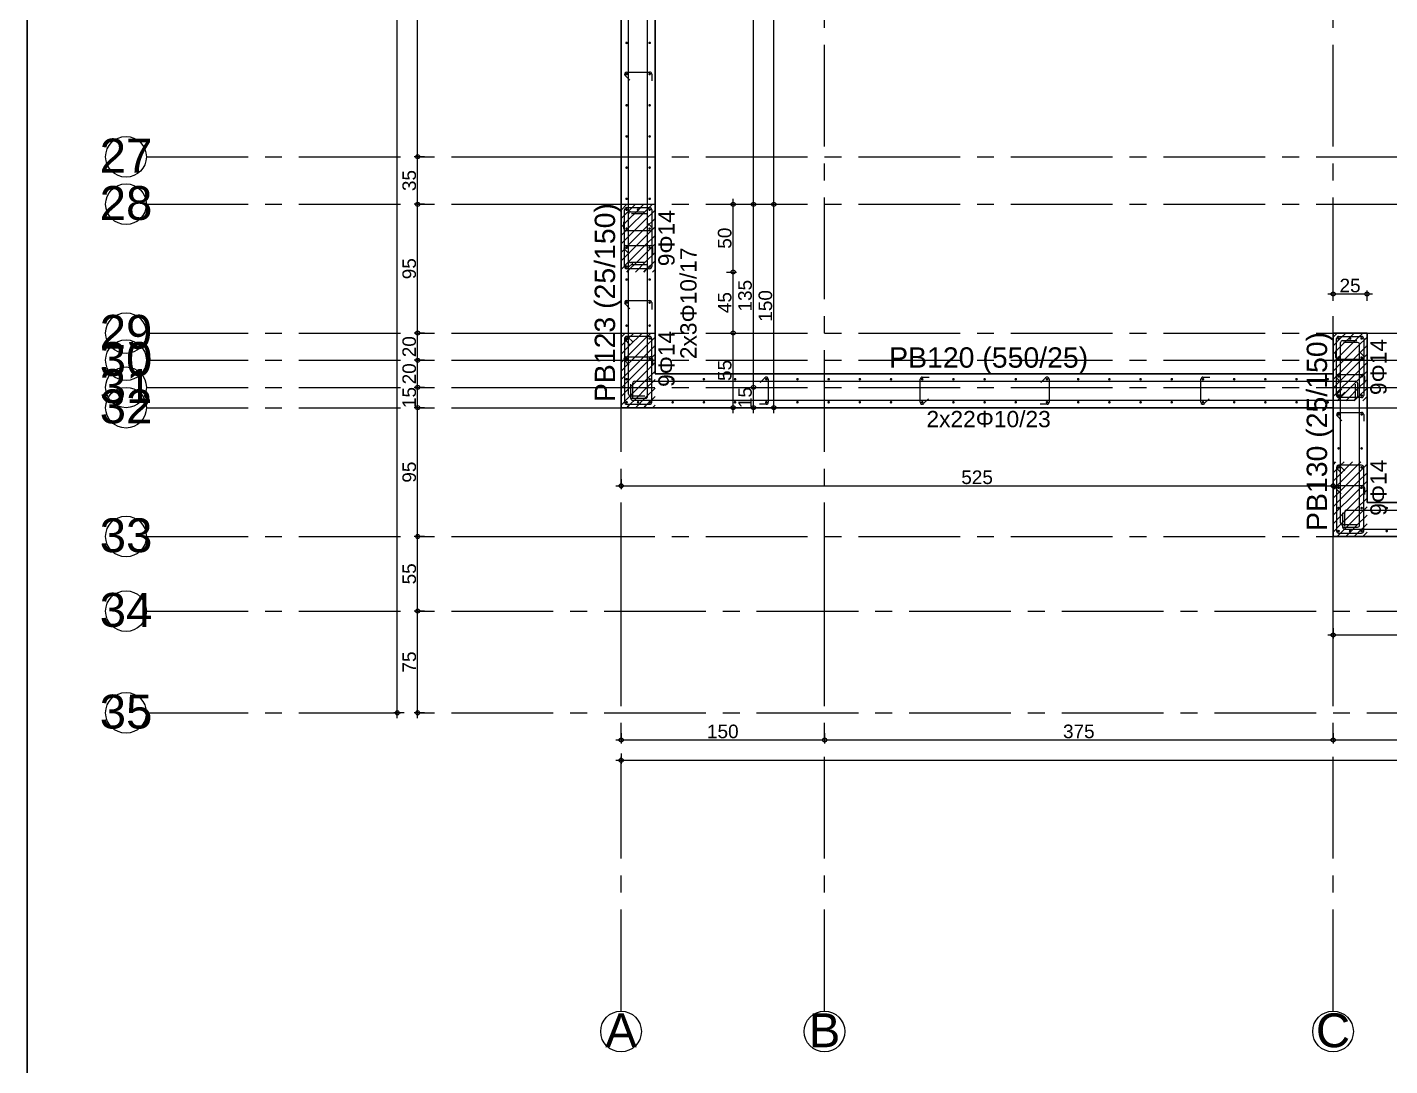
# Model space of a CAD drawing. Header units: millimetres. Extents: x 2232 to 85269, y -3593 to 5869.
# Drawn here: x 16178 to 17182, y 2965 to 3731 of the extents above; entities that cross this region are included whole.
import ezdxf

# ---------------------------------------------------------------- set-up
doc = ezdxf.new("R2010")
doc.units = ezdxf.units.MM
doc.linetypes.add('CENTER2', pattern=[112.5, 75, -12.5, 12.5, -12.5])
doc.linetypes.add('DASHDOT2', pattern=[12.7, 6.35, -3.175, 0, -3.175])
doc.layers.add('aks', color=251, linetype='DASHDOT2', lineweight=35)
for name, color, linetype in [('Donatı Yazısı', 7, 'Continuous'), ('Donatı Çizgisi', 7, 'Continuous'), ('Kolon', 7, 'Continuous'), ('Ölçülendirme', 7, 'Continuous')]:
    doc.layers.add(name, color=color, linetype=linetype)
doc.styles.add('arial_1_18', font='arial.ttf', dxfattribs={"height": 0.2})

# ---------------------------------------------------------------- blocks, each defined once
blk = doc.blocks.new('IDE912Entity7136')
at = {"layer": 'aks', "color": 250, "linetype": 'CENTER2', "lineweight": 5}
blk.add_lwpolyline([(144.4, 280), (4054.4, 280)], dxfattribs=at)
at = {"layer": 'aks', "color": 30, "linetype": 'Continuous', "lineweight": 5}
blk.add_circle((129.4, 280), 15, dxfattribs=at)
at = {"layer": 'aks', "color": 1, "linetype": 'Continuous', "lineweight": 5, "style": 'arial_1_18'}
blk.add_text('35', height=25, dxfattribs=at).set_placement((110, 268.4))
blk = doc.blocks.new('IDE912Entity7137')
at = {"layer": 'aks', "color": 250, "linetype": 'CENTER2', "lineweight": 5}
blk.add_lwpolyline([(144.4, 355), (4054.4, 355)], dxfattribs=at)
at = {"layer": 'aks', "color": 30, "linetype": 'Continuous', "lineweight": 5}
blk.add_circle((129.4, 355), 15, dxfattribs=at)
at = {"layer": 'aks', "color": 1, "linetype": 'Continuous', "lineweight": 5, "style": 'arial_1_18'}
blk.add_text('34', height=25, dxfattribs=at).set_placement((110, 343.4))
blk = doc.blocks.new('IDE912Entity7138')
at = {"layer": 'aks', "color": 250, "linetype": 'CENTER2', "lineweight": 5}
for points in [[(144.4, 410), (444.4, 410)], [(444.4, 410), (3754.4, 410)]]:
    blk.add_lwpolyline(points, dxfattribs=at)
at = {"layer": 'aks', "color": 30, "linetype": 'Continuous', "lineweight": 5}
blk.add_circle((129.4, 410), 15, dxfattribs=at)
at = {"layer": 'aks', "color": 1, "linetype": 'Continuous', "lineweight": 5, "style": 'arial_1_18'}
blk.add_text('33', height=25, dxfattribs=at).set_placement((110, 398.4))
blk = doc.blocks.new('IDE912Entity7139')
at = {"layer": 'aks', "color": 250, "linetype": 'CENTER2', "lineweight": 5}
for points in [[(144.4, 505), (444.4, 505)], [(444.4, 505), (3754.4, 505)]]:
    blk.add_lwpolyline(points, dxfattribs=at)
at = {"layer": 'aks', "color": 30, "linetype": 'Continuous', "lineweight": 5}
blk.add_circle((129.4, 505), 15, dxfattribs=at)
at = {"layer": 'aks', "color": 1, "linetype": 'Continuous', "lineweight": 5, "style": 'arial_1_18'}
blk.add_text('32', height=25, dxfattribs=at).set_placement((110, 493.4))
blk = doc.blocks.new('IDE912Entity7140')
at = {"layer": 'aks', "color": 250, "linetype": 'CENTER2', "lineweight": 5}
for points in [[(144.4, 655), (444.4, 655)], [(444.4, 655), (3754.4, 655)]]:
    blk.add_lwpolyline(points, dxfattribs=at)
at = {"layer": 'aks', "color": 30, "linetype": 'Continuous', "lineweight": 5}
blk.add_circle((129.4, 655), 15, dxfattribs=at)
at = {"layer": 'aks', "color": 1, "linetype": 'Continuous', "lineweight": 5, "style": 'arial_1_18'}
blk.add_text('28', height=25, dxfattribs=at).set_placement((110, 643.4))
blk = doc.blocks.new('IDE912Entity7141')
at = {"layer": 'aks', "color": 250, "linetype": 'CENTER2', "lineweight": 5}
for points in [[(144.4, 520), (444.4, 520)], [(444.4, 520), (3754.4, 520)]]:
    blk.add_lwpolyline(points, dxfattribs=at)
at = {"layer": 'aks', "color": 30, "linetype": 'Continuous', "lineweight": 5}
blk.add_circle((129.4, 520), 15, dxfattribs=at)
at = {"layer": 'aks', "color": 1, "linetype": 'Continuous', "lineweight": 5, "style": 'arial_1_18'}
blk.add_text('31', height=25, dxfattribs=at).set_placement((110, 508.4))
blk = doc.blocks.new('IDE912Entity7142')
at = {"layer": 'aks', "color": 250, "linetype": 'CENTER2', "lineweight": 5}
for points in [[(144.4, 560), (444.4, 560)], [(444.4, 560), (3754.4, 560)]]:
    blk.add_lwpolyline(points, dxfattribs=at)
at = {"layer": 'aks', "color": 30, "linetype": 'Continuous', "lineweight": 5}
blk.add_circle((129.4, 560), 15, dxfattribs=at)
at = {"layer": 'aks', "color": 1, "linetype": 'Continuous', "lineweight": 5, "style": 'arial_1_18'}
blk.add_text('29', height=25, dxfattribs=at).set_placement((110, 548.4))
blk = doc.blocks.new('IDE912Entity7143')
at = {"layer": 'aks', "color": 250, "linetype": 'CENTER2', "lineweight": 5}
for points in [[(144.4, 540), (444.4, 540)], [(444.4, 540), (3754.4, 540)]]:
    blk.add_lwpolyline(points, dxfattribs=at)
at = {"layer": 'aks', "color": 30, "linetype": 'Continuous', "lineweight": 5}
blk.add_circle((129.4, 540), 15, dxfattribs=at)
at = {"layer": 'aks', "color": 1, "linetype": 'Continuous', "lineweight": 5, "style": 'arial_1_18'}
blk.add_text('30', height=25, dxfattribs=at).set_placement((110, 528.4))
blk = doc.blocks.new('IDE912Entity7144')
at = {"layer": 'aks', "color": 250, "linetype": 'CENTER2', "lineweight": 5}
for points in [[(144.4, 690), (444.4, 690)], [(444.4, 690), (3754.4, 690)]]:
    blk.add_lwpolyline(points, dxfattribs=at)
at = {"layer": 'aks', "color": 30, "linetype": 'Continuous', "lineweight": 5}
blk.add_circle((129.4, 690), 15, dxfattribs=at)
at = {"layer": 'aks', "color": 1, "linetype": 'Continuous', "lineweight": 5, "style": 'arial_1_18'}
blk.add_text('27', height=25, dxfattribs=at).set_placement((110, 678.4))
blk = doc.blocks.new('IDE912Entity7147')
at = {"layer": 'aks', "color": 250, "linetype": 'CENTER2', "lineweight": 5}
for points in [[(644.4, 360), (644.4, 2530)], [(644.4, 60), (644.4, 360)]]:
    blk.add_lwpolyline(points, dxfattribs=at)
at = {"layer": 'aks', "color": 30, "linetype": 'Continuous', "lineweight": 5}
blk.add_circle((644.4, 45), 15, dxfattribs=at)
at = {"layer": 'aks', "color": 1, "linetype": 'Continuous', "lineweight": 5, "style": 'arial_1_18'}
blk.add_text('B', height=25, dxfattribs=at).set_placement((632.8, 33.4))
blk = doc.blocks.new('IDE912Entity7148')
at = {"layer": 'aks', "color": 250, "linetype": 'CENTER2', "lineweight": 5}
for points in [[(494.4, 360), (494.4, 2530)], [(494.4, 60), (494.4, 360)]]:
    blk.add_lwpolyline(points, dxfattribs=at)
at = {"layer": 'aks', "color": 30, "linetype": 'Continuous', "lineweight": 5}
blk.add_circle((494.4, 45), 15, dxfattribs=at)
at = {"layer": 'aks', "color": 1, "linetype": 'Continuous', "lineweight": 5, "style": 'arial_1_18'}
blk.add_text('A', height=25, dxfattribs=at).set_placement((482.8, 33.4))
blk = doc.blocks.new('IDE912Entity7157')
at = {"layer": 'aks', "color": 250, "linetype": 'CENTER2', "lineweight": 5}
for points in [[(1019.4, 360), (1019.4, 2530)], [(1019.4, 60), (1019.4, 360)]]:
    blk.add_lwpolyline(points, dxfattribs=at)
at = {"layer": 'aks', "color": 30, "linetype": 'Continuous', "lineweight": 5}
blk.add_circle((1019.4, 45), 15, dxfattribs=at)
at = {"layer": 'aks', "color": 1, "linetype": 'Continuous', "lineweight": 5, "style": 'arial_1_18'}
blk.add_text('C', height=25, dxfattribs=at).set_placement((1006.8, 33.4))
blk = doc.blocks.new('IDE912Entity7168')
at = {"layer": 'Ölçülendirme', "color": 5, "linetype": 'Continuous', "lineweight": 5}
for points in [[(329.4, 276), (329.4, 2614)], [(344.4, 276), (344.4, 2614)], [(349.4, 690), (341.9, 690)], [(349.4, 655), (341.9, 655)], [(349.4, 560), (341.9, 560)], [(349.4, 540), (341.9, 540)], [(349.4, 520), (341.9, 520)], [(349.4, 505), (341.9, 505)], [(349.4, 410), (341.9, 410)], [(349.4, 355), (341.9, 355)], [(334.4, 280), (326.9, 280)], [(349.4, 280), (341.9, 280)]]:
    blk.add_lwpolyline(points, dxfattribs=at)
for centre in [(344.4, 690), (344.4, 655), (344.4, 560), (344.4, 540), (344.4, 520), (344.4, 505), (344.4, 410), (344.4, 355), (329.4, 280), (344.4, 280)]:
    blk.add_circle(centre, 1.5, dxfattribs=at)
at = {"layer": 'Ölçülendirme', "color": 5, "linetype": 'Continuous', "lineweight": 5, "style": 'arial_1_18'}
for s, p in [('35', (343.2, 664.7)), ('95', (343.2, 599.7)), ('20', (343.2, 542.2)), ('20', (343.2, 522.2)), ('15', (343.2, 504.7)), ('95', (343.2, 449.7)), ('55', (343.2, 374.7)), ('75', (343.2, 309.7))]:
    blk.add_text(s, height=10, rotation=90, dxfattribs=at).set_placement(p)

msp = doc.modelspace()

# ---------------------------------------------------------------- hatches: boundary and pattern name
at = {"layer": 'Donatı Çizgisi', "linetype": 'Continuous', "lineweight": 5}
h = msp.add_hatch(color=5, dxfattribs=at)
edge = h.paths.add_edge_path(flags=0)
edge.add_arc((16619.7, 3719.7), 1, 0, 360)
h = msp.add_hatch(color=5, dxfattribs=at)
edge = h.paths.add_edge_path(flags=0)
edge.add_arc((16636.7, 3719.7), 1, 0, 360)
h = msp.add_hatch(color=5, dxfattribs=at)
edge = h.paths.add_edge_path(flags=0)
edge.add_arc((16619.7, 3696.7), 1, 0, 360)
h = msp.add_hatch(color=5, dxfattribs=at)
edge = h.paths.add_edge_path(flags=0)
edge.add_arc((16636.7, 3696.7), 1, 0, 360)
h = msp.add_hatch(color=5, dxfattribs=at)
edge = h.paths.add_edge_path(flags=0)
edge.add_arc((16619.7, 3673.7), 1, 0, 360)
h = msp.add_hatch(color=5, dxfattribs=at)
edge = h.paths.add_edge_path(flags=0)
edge.add_arc((16636.7, 3673.7), 1, 0, 360)
h = msp.add_hatch(color=5, dxfattribs=at)
edge = h.paths.add_edge_path(flags=0)
edge.add_arc((16619.7, 3650.7), 1, 0, 360)
h = msp.add_hatch(color=5, dxfattribs=at)
edge = h.paths.add_edge_path(flags=0)
edge.add_arc((16636.7, 3650.7), 1, 0, 360)
h = msp.add_hatch(color=5, dxfattribs=at)
edge = h.paths.add_edge_path(flags=0)
edge.add_arc((16619.7, 3627.7), 1, 0, 360)
h = msp.add_hatch(color=5, dxfattribs=at)
edge = h.paths.add_edge_path(flags=0)
edge.add_arc((16636.7, 3627.7), 1, 0, 360)
h = msp.add_hatch(color=5, dxfattribs=at)
edge = h.paths.add_edge_path(flags=0)
edge.add_arc((16619.7, 3604.7), 1, 0, 360)
h = msp.add_hatch(color=5, dxfattribs=at)
edge = h.paths.add_edge_path(flags=0)
edge.add_arc((16619.7, 3596.7), 1, 0, 360)
h = msp.add_hatch(color=5, dxfattribs=at)
edge = h.paths.add_edge_path(flags=0)
edge.add_arc((16628.2, 3596.7), 1, 0, 360)
h = msp.add_hatch(color=5, dxfattribs=at)
edge = h.paths.add_edge_path(flags=0)
edge.add_arc((16636.7, 3604.7), 1, 0, 360)
h = msp.add_hatch(color=5, dxfattribs=at)
edge = h.paths.add_edge_path(flags=0)
edge.add_arc((16636.7, 3596.7), 1, 0, 360)
h = msp.add_hatch(color=5, dxfattribs=at)
edge = h.paths.add_edge_path(flags=0)
edge.add_arc((16619.7, 3582.7), 1, 0, 360)
h = msp.add_hatch(color=5, dxfattribs=at)
edge = h.paths.add_edge_path(flags=0)
edge.add_arc((16636.7, 3582.7), 1, 0, 360)
h = msp.add_hatch(color=5, dxfattribs=at)
edge = h.paths.add_edge_path(flags=0)
edge.add_arc((16619.7, 3568.7), 1, 0, 360)
h = msp.add_hatch(color=5, dxfattribs=at)
edge = h.paths.add_edge_path(flags=0)
edge.add_arc((16636.7, 3568.7), 1, 0, 360)
h = msp.add_hatch(color=5, dxfattribs=at)
edge = h.paths.add_edge_path(flags=0)
edge.add_arc((16619.7, 3554.7), 1, 0, 360)
h = msp.add_hatch(color=5, dxfattribs=at)
edge = h.paths.add_edge_path(flags=0)
edge.add_arc((16636.7, 3554.7), 1, 0, 360)
h = msp.add_hatch(color=5, dxfattribs=at)
edge = h.paths.add_edge_path(flags=0)
edge.add_arc((16619.7, 3545.2), 1, 0, 360)
h = msp.add_hatch(color=5, dxfattribs=at)
edge = h.paths.add_edge_path(flags=0)
edge.add_arc((16636.7, 3545.2), 1, 0, 360)
h = msp.add_hatch(color=5, dxfattribs=at)
edge = h.paths.add_edge_path(flags=0)
edge.add_arc((16619.7, 3528.2), 1, 0, 360)
h = msp.add_hatch(color=5, dxfattribs=at)
edge = h.paths.add_edge_path(flags=0)
edge.add_arc((16636.7, 3528.2), 1, 0, 360)
h = msp.add_hatch(color=5, dxfattribs=at)
edge = h.paths.add_edge_path(flags=0)
edge.add_arc((16619.7, 3511.2), 1, 0, 360)
h = msp.add_hatch(color=5, dxfattribs=at)
edge = h.paths.add_edge_path(flags=0)
edge.add_arc((16636.7, 3511.2), 1, 0, 360)
h = msp.add_hatch(color=5, dxfattribs=at)
edge = h.paths.add_edge_path(flags=0)
edge.add_arc((16619.7, 3501.7), 1, 0, 360)
h = msp.add_hatch(color=5, dxfattribs=at)
edge = h.paths.add_edge_path(flags=0)
edge.add_arc((16636.7, 3501.7), 1, 0, 360)
h = msp.add_hatch(color=5, dxfattribs=at)
edge = h.paths.add_edge_path(flags=0)
edge.add_arc((17144.7, 3501.7), 1, 0, 360)
h = msp.add_hatch(color=5, dxfattribs=at)
edge = h.paths.add_edge_path(flags=0)
edge.add_arc((17153.2, 3501.7), 1, 0, 360)
h = msp.add_hatch(color=5, dxfattribs=at)
edge = h.paths.add_edge_path(flags=0)
edge.add_arc((17161.7, 3501.7), 1, 0, 360)
h = msp.add_hatch(color=5, dxfattribs=at)
edge = h.paths.add_edge_path(flags=0)
edge.add_arc((16619.7, 3486.7), 1, 0, 360)
h = msp.add_hatch(color=5, dxfattribs=at)
edge = h.paths.add_edge_path(flags=0)
edge.add_arc((16636.7, 3486.7), 1, 0, 360)
h = msp.add_hatch(color=5, dxfattribs=at)
edge = h.paths.add_edge_path(flags=0)
edge.add_arc((17144.7, 3487.7), 1, 0, 360)
h = msp.add_hatch(color=5, dxfattribs=at)
edge = h.paths.add_edge_path(flags=0)
edge.add_arc((17161.7, 3487.7), 1, 0, 360)
h = msp.add_hatch(color=5, dxfattribs=at)
edge = h.paths.add_edge_path(flags=0)
edge.add_arc((16619.7, 3471.7), 1, 0, 360)
h = msp.add_hatch(color=5, dxfattribs=at)
edge = h.paths.add_edge_path(flags=0)
edge.add_arc((16636.7, 3471.7), 1, 0, 360)
h = msp.add_hatch(color=5, dxfattribs=at)
edge = h.paths.add_edge_path(flags=0)
edge.add_arc((16653.7, 3471.7), 1, 0, 360)
h = msp.add_hatch(color=5, dxfattribs=at)
edge = h.paths.add_edge_path(flags=0)
edge.add_arc((16676.7, 3471.7), 1, 0, 360)
h = msp.add_hatch(color=5, dxfattribs=at)
edge = h.paths.add_edge_path(flags=0)
edge.add_arc((16699.7, 3471.7), 1, 0, 360)
h = msp.add_hatch(color=5, dxfattribs=at)
edge = h.paths.add_edge_path(flags=0)
edge.add_arc((16722.7, 3471.7), 1, 0, 360)
h = msp.add_hatch(color=5, dxfattribs=at)
edge = h.paths.add_edge_path(flags=0)
edge.add_arc((16745.7, 3471.7), 1, 0, 360)
h = msp.add_hatch(color=5, dxfattribs=at)
edge = h.paths.add_edge_path(flags=0)
edge.add_arc((16768.7, 3471.7), 1, 0, 360)
h = msp.add_hatch(color=5, dxfattribs=at)
edge = h.paths.add_edge_path(flags=0)
edge.add_arc((16791.7, 3471.7), 1, 0, 360)
h = msp.add_hatch(color=5, dxfattribs=at)
edge = h.paths.add_edge_path(flags=0)
edge.add_arc((16814.7, 3471.7), 1, 0, 360)
h = msp.add_hatch(color=5, dxfattribs=at)
edge = h.paths.add_edge_path(flags=0)
edge.add_arc((16837.7, 3471.7), 1, 0, 360)
h = msp.add_hatch(color=5, dxfattribs=at)
edge = h.paths.add_edge_path(flags=0)
edge.add_arc((16860.7, 3471.7), 1, 0, 360)
h = msp.add_hatch(color=5, dxfattribs=at)
edge = h.paths.add_edge_path(flags=0)
edge.add_arc((16883.7, 3471.7), 1, 0, 360)
h = msp.add_hatch(color=5, dxfattribs=at)
edge = h.paths.add_edge_path(flags=0)
edge.add_arc((16906.7, 3471.7), 1, 0, 360)
h = msp.add_hatch(color=5, dxfattribs=at)
edge = h.paths.add_edge_path(flags=0)
edge.add_arc((16929.7, 3471.7), 1, 0, 360)
h = msp.add_hatch(color=5, dxfattribs=at)
edge = h.paths.add_edge_path(flags=0)
edge.add_arc((16952.7, 3471.7), 1, 0, 360)
h = msp.add_hatch(color=5, dxfattribs=at)
edge = h.paths.add_edge_path(flags=0)
edge.add_arc((16975.7, 3471.7), 1, 0, 360)
h = msp.add_hatch(color=5, dxfattribs=at)
edge = h.paths.add_edge_path(flags=0)
edge.add_arc((16998.7, 3471.7), 1, 0, 360)
h = msp.add_hatch(color=5, dxfattribs=at)
edge = h.paths.add_edge_path(flags=0)
edge.add_arc((17021.7, 3471.7), 1, 0, 360)
h = msp.add_hatch(color=5, dxfattribs=at)
edge = h.paths.add_edge_path(flags=0)
edge.add_arc((17044.7, 3471.7), 1, 0, 360)
h = msp.add_hatch(color=5, dxfattribs=at)
edge = h.paths.add_edge_path(flags=0)
edge.add_arc((17067.7, 3471.7), 1, 0, 360)
h = msp.add_hatch(color=5, dxfattribs=at)
edge = h.paths.add_edge_path(flags=0)
edge.add_arc((17090.7, 3471.7), 1, 0, 360)
h = msp.add_hatch(color=5, dxfattribs=at)
edge = h.paths.add_edge_path(flags=0)
edge.add_arc((17113.7, 3471.7), 1, 0, 360)
h = msp.add_hatch(color=5, dxfattribs=at)
edge = h.paths.add_edge_path(flags=0)
edge.add_arc((17136.7, 3471.7), 1, 0, 360)
h = msp.add_hatch(color=5, dxfattribs=at)
edge = h.paths.add_edge_path(flags=0)
edge.add_arc((17144.7, 3473.7), 1, 0, 360)
h = msp.add_hatch(color=5, dxfattribs=at)
edge = h.paths.add_edge_path(flags=0)
edge.add_arc((17161.7, 3473.7), 1, 0, 360)
h = msp.add_hatch(color=5, dxfattribs=at)
edge = h.paths.add_edge_path(flags=0)
edge.add_arc((17144.7, 3459.7), 1, 0, 360)
h = msp.add_hatch(color=5, dxfattribs=at)
edge = h.paths.add_edge_path(flags=0)
edge.add_arc((17161.7, 3459.7), 1, 0, 360)
h = msp.add_hatch(color=5, dxfattribs=at)
edge = h.paths.add_edge_path(flags=0)
edge.add_arc((16619.7, 3454.7), 1, 0, 360)
h = msp.add_hatch(color=5, dxfattribs=at)
edge = h.paths.add_edge_path(flags=0)
edge.add_arc((16628.2, 3454.7), 1, 0, 360)
h = msp.add_hatch(color=5, dxfattribs=at)
edge = h.paths.add_edge_path(flags=0)
edge.add_arc((16636.7, 3454.7), 1, 0, 360)
h = msp.add_hatch(color=5, dxfattribs=at)
edge = h.paths.add_edge_path(flags=0)
edge.add_arc((16653.7, 3454.7), 1, 0, 360)
h = msp.add_hatch(color=5, dxfattribs=at)
edge = h.paths.add_edge_path(flags=0)
edge.add_arc((16676.7, 3454.7), 1, 0, 360)
h = msp.add_hatch(color=5, dxfattribs=at)
edge = h.paths.add_edge_path(flags=0)
edge.add_arc((16699.7, 3454.7), 1, 0, 360)
h = msp.add_hatch(color=5, dxfattribs=at)
edge = h.paths.add_edge_path(flags=0)
edge.add_arc((16722.7, 3454.7), 1, 0, 360)
h = msp.add_hatch(color=5, dxfattribs=at)
edge = h.paths.add_edge_path(flags=0)
edge.add_arc((16745.7, 3454.7), 1, 0, 360)
h = msp.add_hatch(color=5, dxfattribs=at)
edge = h.paths.add_edge_path(flags=0)
edge.add_arc((16768.7, 3454.7), 1, 0, 360)
h = msp.add_hatch(color=5, dxfattribs=at)
edge = h.paths.add_edge_path(flags=0)
edge.add_arc((16791.7, 3454.7), 1, 0, 360)
h = msp.add_hatch(color=5, dxfattribs=at)
edge = h.paths.add_edge_path(flags=0)
edge.add_arc((16814.7, 3454.7), 1, 0, 360)
h = msp.add_hatch(color=5, dxfattribs=at)
edge = h.paths.add_edge_path(flags=0)
edge.add_arc((16837.7, 3454.7), 1, 0, 360)
h = msp.add_hatch(color=5, dxfattribs=at)
edge = h.paths.add_edge_path(flags=0)
edge.add_arc((16860.7, 3454.7), 1, 0, 360)
h = msp.add_hatch(color=5, dxfattribs=at)
edge = h.paths.add_edge_path(flags=0)
edge.add_arc((16883.7, 3454.7), 1, 0, 360)
h = msp.add_hatch(color=5, dxfattribs=at)
edge = h.paths.add_edge_path(flags=0)
edge.add_arc((16906.7, 3454.7), 1, 0, 360)
h = msp.add_hatch(color=5, dxfattribs=at)
edge = h.paths.add_edge_path(flags=0)
edge.add_arc((16929.7, 3454.7), 1, 0, 360)
h = msp.add_hatch(color=5, dxfattribs=at)
edge = h.paths.add_edge_path(flags=0)
edge.add_arc((16952.7, 3454.7), 1, 0, 360)
h = msp.add_hatch(color=5, dxfattribs=at)
edge = h.paths.add_edge_path(flags=0)
edge.add_arc((16975.7, 3454.7), 1, 0, 360)
h = msp.add_hatch(color=5, dxfattribs=at)
edge = h.paths.add_edge_path(flags=0)
edge.add_arc((16998.7, 3454.7), 1, 0, 360)
h = msp.add_hatch(color=5, dxfattribs=at)
edge = h.paths.add_edge_path(flags=0)
edge.add_arc((17021.7, 3454.7), 1, 0, 360)
h = msp.add_hatch(color=5, dxfattribs=at)
edge = h.paths.add_edge_path(flags=0)
edge.add_arc((17044.7, 3454.7), 1, 0, 360)
h = msp.add_hatch(color=5, dxfattribs=at)
edge = h.paths.add_edge_path(flags=0)
edge.add_arc((17067.7, 3454.7), 1, 0, 360)
h = msp.add_hatch(color=5, dxfattribs=at)
edge = h.paths.add_edge_path(flags=0)
edge.add_arc((17090.7, 3454.7), 1, 0, 360)
h = msp.add_hatch(color=5, dxfattribs=at)
edge = h.paths.add_edge_path(flags=0)
edge.add_arc((17113.7, 3454.7), 1, 0, 360)
h = msp.add_hatch(color=5, dxfattribs=at)
edge = h.paths.add_edge_path(flags=0)
edge.add_arc((17136.7, 3454.7), 1, 0, 360)
h = msp.add_hatch(color=5, dxfattribs=at)
edge = h.paths.add_edge_path(flags=0)
edge.add_arc((17144.7, 3445.7), 1, 0, 360)
h = msp.add_hatch(color=5, dxfattribs=at)
edge = h.paths.add_edge_path(flags=0)
edge.add_arc((17161.7, 3445.7), 1, 0, 360)
h = msp.add_hatch(color=5, dxfattribs=at)
edge = h.paths.add_edge_path(flags=0)
edge.add_arc((17144.7, 3420.7), 1, 0, 360)
h = msp.add_hatch(color=5, dxfattribs=at)
edge = h.paths.add_edge_path(flags=0)
edge.add_arc((17161.7, 3420.7), 1, 0, 360)
h = msp.add_hatch(color=5, dxfattribs=at)
edge = h.paths.add_edge_path(flags=0)
edge.add_arc((17144.7, 3406.7), 1, 0, 360)
h = msp.add_hatch(color=5, dxfattribs=at)
edge = h.paths.add_edge_path(flags=0)
edge.add_arc((17161.7, 3406.7), 1, 0, 360)
h = msp.add_hatch(color=5, dxfattribs=at)
edge = h.paths.add_edge_path(flags=0)
edge.add_arc((17144.7, 3391.7), 1, 0, 360)
h = msp.add_hatch(color=5, dxfattribs=at)
edge = h.paths.add_edge_path(flags=0)
edge.add_arc((17161.7, 3391.7), 1, 0, 360)
h = msp.add_hatch(color=5, dxfattribs=at)
edge = h.paths.add_edge_path(flags=0)
edge.add_arc((17144.7, 3376.7), 1, 0, 360)
h = msp.add_hatch(color=5, dxfattribs=at)
edge = h.paths.add_edge_path(flags=0)
edge.add_arc((17161.7, 3376.7), 1, 0, 360)
h = msp.add_hatch(color=5, dxfattribs=at)
edge = h.paths.add_edge_path(flags=0)
edge.add_arc((17180.2, 3376.7), 1, 0, 360)
h = msp.add_hatch(color=5, dxfattribs=at)
edge = h.paths.add_edge_path(flags=0)
edge.add_arc((17144.7, 3359.7), 1, 0, 360)
h = msp.add_hatch(color=5, dxfattribs=at)
edge = h.paths.add_edge_path(flags=0)
edge.add_arc((17153.2, 3359.7), 1, 0, 360)
h = msp.add_hatch(color=5, dxfattribs=at)
edge = h.paths.add_edge_path(flags=0)
edge.add_arc((17161.7, 3359.7), 1, 0, 360)
h = msp.add_hatch(color=5, dxfattribs=at)
edge = h.paths.add_edge_path(flags=0)
edge.add_arc((17180.2, 3359.7), 1, 0, 360)

# ---------------------------------------------------------------- linework, layer by layer
msp.add_line((16177.8, 1368.7), (16177.8, 5868.7))
at = {"layer": 'Donatı Çizgisi', "color": 1, "linetype": 'Continuous', "lineweight": 5}
for points in [[(16621.2, 3559.2), (16621.2, 4358.7)], [(16635.2, 3557.7), (16635.2, 4357.2)], [(16619.7, 3698.2), (16636.7, 3698.2)], [(16622.1, 3692.1), (16618.6, 3695.7)], [(16638.2, 3696.7), (16638.2, 3691.7)], [(16617.7, 3582.7), (16617.7, 3587.7)], [(16621.2, 3460.7), (16621.2, 3593.7)], [(16622.7, 3595.2), (16633.1, 3595.2)], [(16633.7, 3593.7), (16623.3, 3593.7)], [(16634.7, 3587.3), (16638.2, 3583.8)], [(16635.2, 3459.2), (16635.2, 3592.2)], [(16637.2, 3581.2), (16619.2, 3581.2)], [(16621.6, 3564.1), (16618.1, 3567.7)], [(16619.2, 3570.2), (16637.2, 3570.2)], [(16638.7, 3568.7), (16638.7, 3563.7)], [(16633.1, 3557.7), (16622.7, 3557.7)], [(16623.3, 3556.2), (16633.7, 3556.2)], [(16622.1, 3523.6), (16618.6, 3527.2)], [(16619.7, 3529.7), (16636.7, 3529.7)], [(16638.2, 3528.2), (16638.2, 3523.2)], [(17146.2, 3365.7), (17146.2, 3498.7)], [(17147.7, 3500.2), (17158.1, 3500.2)], [(17158.7, 3498.7), (17148.3, 3498.7)], [(17160.2, 3364.2), (17160.2, 3497.2)], [(16619.2, 3488.2), (16637.2, 3488.2)], [(16638.7, 3486.7), (16638.7, 3481.7)], [(17142.7, 3487.7), (17142.7, 3492.7)], [(17162.2, 3486.2), (17144.2, 3486.2)], [(17159.7, 3492.3), (17163.2, 3488.8)], [(16621.6, 3482.1), (16618.1, 3485.7)], [(16622.7, 3468.1), (16622.7, 3457.7)], [(16624.2, 3458.3), (16624.2, 3468.7)], [(16625.7, 3470.2), (17157.2, 3470.2)], [(16718.1, 3469.2), (16721.6, 3472.8)], [(16724.2, 3471.7), (16724.2, 3454.7)], [(16836.2, 3454.7), (16836.2, 3471.7)], [(16837.7, 3473.2), (16842.7, 3473.2)], [(16925.1, 3469.2), (16928.6, 3472.8)], [(16931.2, 3471.7), (16931.2, 3454.7)], [(17043.2, 3454.7), (17043.2, 3471.7)], [(17044.7, 3473.2), (17049.7, 3473.2)], [(17146.6, 3469.1), (17143.1, 3472.7)], [(17144.2, 3475.2), (17162.2, 3475.2)], [(17157.2, 3457.7), (17157.2, 3468.1)], [(17158.7, 3468.7), (17158.7, 3458.3)], [(17163.7, 3473.7), (17163.7, 3468.7)], [(16633.1, 3459.2), (16622.7, 3459.2)], [(16623.3, 3457.7), (16633.7, 3457.7)], [(16624.2, 3456.2), (17155.7, 3456.2)], [(16842.3, 3457.2), (16838.7, 3453.7)], [(17049.3, 3457.2), (17045.7, 3453.7)], [(16722.7, 3453.2), (16717.7, 3453.2)], [(16929.7, 3453.2), (16924.7, 3453.2)], [(17144.7, 3447.2), (17161.7, 3447.2)], [(17147.1, 3441.1), (17143.6, 3444.7)], [(17163.2, 3445.7), (17163.2, 3440.7)], [(17146.6, 3387.1), (17143.1, 3390.7)], [(17144.2, 3393.2), (17162.2, 3393.2)], [(17163.7, 3391.7), (17163.7, 3386.7)], [(17147.7, 3373.1), (17147.7, 3362.7)], [(17149.2, 3363.3), (17149.2, 3373.7)], [(17150.7, 3375.2), (18067.2, 3375.2)], [(17158.1, 3364.2), (17147.7, 3364.2)], [(17148.3, 3362.7), (17158.7, 3362.7)], [(17149.2, 3361.2), (18065.7, 3361.2)]]:
    msp.add_lwpolyline(points, dxfattribs=at)
at = {"layer": 'Donatı Çizgisi', "color": 5, "linetype": 'Continuous', "lineweight": 5}
for points in [[(16618.2, 3554.7), (16618.2, 3596.7)], [(16619.7, 3598.2), (16636.7, 3598.2)], [(16638.2, 3596.7), (16638.2, 3554.7)], [(16618.6, 3555.8), (16622.1, 3559.3)], [(16624.3, 3557.2), (16620.7, 3553.7)], [(16636.7, 3553.2), (16619.7, 3553.2)], [(16618.2, 3501.7), (16618.2, 3454.7)], [(16618.6, 3500.7), (16622.1, 3497.1)], [(16636.7, 3503.2), (16619.7, 3503.2)], [(16624.3, 3499.2), (16620.7, 3502.8)], [(16638.2, 3454.7), (16638.2, 3501.7)], [(17143.2, 3459.7), (17143.2, 3501.7)], [(17144.7, 3503.2), (17161.7, 3503.2)], [(17163.2, 3501.7), (17163.2, 3459.7)], [(17143.6, 3460.8), (17147.1, 3464.3)], [(17161.7, 3458.2), (17144.7, 3458.2)], [(17149.3, 3462.2), (17145.7, 3458.7)], [(16619.7, 3453.2), (16636.7, 3453.2)], [(17143.2, 3406.7), (17143.2, 3359.7)], [(17161.7, 3408.2), (17144.7, 3408.2)], [(17149.3, 3404.2), (17145.7, 3407.8)], [(17163.2, 3359.7), (17163.2, 3406.7)], [(17143.6, 3405.7), (17147.1, 3402.1)], [(17144.7, 3358.2), (17161.7, 3358.2)]]:
    msp.add_lwpolyline(points, dxfattribs=at)
at = {"layer": 'Donatı Çizgisi', "color": 1, "linetype": 'Continuous', "lineweight": 5}
for centre, start, end in [((16619.7, 3696.7), 90, 225), ((16636.7, 3696.7), 0, 90), ((16622.7, 3593.7), 90, 180), ((16633.7, 3592.2), 0, 90), ((16619.2, 3582.7), 180, 270), ((16637.2, 3582.7), 270, 45), ((16619.2, 3568.7), 90, 225), ((16637.2, 3568.7), 0, 90), ((16622.7, 3559.2), 180, 270), ((16633.7, 3557.7), 270, 0), ((16619.7, 3528.2), 90, 225), ((16636.7, 3528.2), 0, 90), ((17147.7, 3498.7), 90, 180), ((17158.7, 3497.2), 0, 90), ((16619.2, 3486.7), 90, 225), ((16637.2, 3486.7), 0, 90), ((17144.2, 3487.7), 180, 270), ((17162.2, 3487.7), 270, 45), ((16625.7, 3468.7), 90, 180), ((16722.7, 3471.7), 0, 135), ((16837.7, 3471.7), 90, 180), ((16929.7, 3471.7), 0, 135), ((17044.7, 3471.7), 90, 180), ((17144.2, 3473.7), 90, 225), ((17157.2, 3468.7), 0, 90), ((17162.2, 3473.7), 0, 90), ((16622.7, 3460.7), 180, 270), ((16624.2, 3457.7), 180, 270), ((16633.7, 3459.2), 270, 0), ((17155.7, 3457.7), 270, 0), ((16722.7, 3454.7), 270, 0), ((16837.7, 3454.7), 180, 315), ((16929.7, 3454.7), 270, 0), ((17044.7, 3454.7), 180, 315), ((17144.7, 3445.7), 90, 225), ((17161.7, 3445.7), 0, 90), ((17144.2, 3391.7), 90, 225), ((17162.2, 3391.7), 0, 90), ((17147.7, 3365.7), 180, 270), ((17150.7, 3373.7), 90, 180), ((17149.2, 3362.7), 180, 270), ((17158.7, 3364.2), 270, 0)]:
    msp.add_arc(centre, 1.5, start, end, dxfattribs=at)
at = {"layer": 'Donatı Çizgisi', "color": 5, "linetype": 'Continuous', "lineweight": 5}
for centre, start, end in [((16619.7, 3596.7), 90, 180), ((16636.7, 3596.7), 0, 90), ((16619.7, 3554.7), 135, 270), ((16619.7, 3554.7), 180, 315), ((16636.7, 3554.7), 270, 0), ((16619.7, 3501.7), 45, 180), ((16619.7, 3501.7), 90, 225), ((16636.7, 3501.7), 0, 90), ((17144.7, 3501.7), 90, 180), ((17161.7, 3501.7), 0, 90), ((17144.7, 3459.7), 135, 270), ((17144.7, 3459.7), 180, 315), ((17161.7, 3459.7), 270, 0), ((16619.7, 3454.7), 180, 270), ((16636.7, 3454.7), 270, 0), ((17144.7, 3406.7), 45, 180), ((17144.7, 3406.7), 90, 225), ((17161.7, 3406.7), 0, 90), ((17144.7, 3359.7), 180, 270), ((17161.7, 3359.7), 270, 0)]:
    msp.add_arc(centre, 1.5, start, end, dxfattribs=at)
at = {"layer": 'Kolon', "color": 33, "linetype": 'Continuous', "lineweight": -3}
for points in [[(16615.7, 3600.7), (16615.7, 4030.7)], [(16640.7, 3600.7), (16640.7, 4030.7)], [(16615.7, 3475.7), (16615.7, 3600.7)], [(16640.7, 3475.7), (16640.7, 3600.7)], [(17140.7, 3475.7), (17140.7, 3505.7)], [(17140.7, 3505.7), (17165.7, 3505.7)], [(17165.7, 3380.7), (17165.7, 3505.7)], [(16615.7, 3450.7), (16615.7, 3475.7)], [(16640.7, 3475.7), (17140.7, 3475.7)], [(17140.7, 3450.7), (17140.7, 3475.7)], [(16615.7, 3450.7), (16640.7, 3450.7)], [(16640.7, 3450.7), (17140.7, 3450.7)], [(17140.7, 3380.7), (17140.7, 3450.7)], [(17140.7, 3355.7), (17140.7, 3380.7)], [(17165.7, 3380.7), (17590.7, 3380.7)], [(17140.7, 3355.7), (17165.7, 3355.7)], [(17165.7, 3355.7), (17590.7, 3355.7)]]:
    msp.add_lwpolyline(points, dxfattribs=at)
at = {"layer": 'Kolon', "color": 251, "linetype": 'Continuous', "lineweight": -3}
for points in [[(16615.7, 3596.4), (16620, 3600.7)], [(16621.2, 3595.7), (16626.2, 3600.7)], [(16627.5, 3595.7), (16632.5, 3600.7)], [(16633.7, 3595.7), (16638.7, 3600.7)], [(16615.7, 3590.1), (16621.2, 3595.7)], [(16615.7, 3583.9), (16621.2, 3589.5)], [(16621.2, 3583.2), (16633.7, 3595.7)], [(16621.2, 3589.5), (16627.5, 3595.7)], [(16627.5, 3583.2), (16633.7, 3589.5)], [(16633.7, 3589.5), (16640, 3595.7)], [(16633.7, 3583.2), (16640.7, 3590.1)], [(16640, 3595.7), (16640.7, 3596.4)], [(16615.7, 3577.6), (16621.2, 3583.2)], [(16615.7, 3571.4), (16621.2, 3577)], [(16621.2, 3570.7), (16633.7, 3583.2)], [(16621.2, 3577), (16627.5, 3583.2)], [(16627.5, 3570.7), (16633.7, 3577)], [(16633.7, 3577), (16640, 3583.2)], [(16633.7, 3570.7), (16640.7, 3577.6)], [(16640, 3583.2), (16640.7, 3583.9)], [(16615.7, 3565.1), (16621.2, 3570.7)], [(16621.2, 3558.2), (16633.7, 3570.7)], [(16621.2, 3564.5), (16627.5, 3570.7)], [(16633.7, 3564.5), (16640, 3570.7)], [(16640, 3570.7), (16640.7, 3571.4)], [(16615.7, 3558.9), (16621.2, 3564.5)], [(16615.7, 3552.6), (16621.2, 3558.2)], [(16621.2, 3552), (16627.5, 3558.2)], [(16626.2, 3550.7), (16633.7, 3558.2)], [(16627.5, 3558.2), (16633.7, 3564.5)], [(16633.7, 3558.2), (16640.7, 3565.1)], [(16633.7, 3552), (16640, 3558.2)], [(16640, 3558.2), (16640.7, 3558.9)], [(16620, 3550.7), (16621.2, 3552)], [(16632.5, 3550.7), (16633.7, 3552)], [(16638.7, 3550.7), (16640.7, 3552.6)], [(16615.7, 3502.6), (16618.7, 3505.7)], [(16615.7, 3496.4), (16621.2, 3502)], [(16621.2, 3495.7), (16631.2, 3505.7)], [(16621.2, 3502), (16625, 3505.7)], [(16627.5, 3495.7), (16633.7, 3502)], [(16633.7, 3502), (16637.5, 3505.7)], [(16633.7, 3495.7), (16640.7, 3502.6)], [(16640, 3495.7), (16640.7, 3496.4)], [(17140.7, 3502.6), (17143.7, 3505.7)], [(17140.7, 3496.4), (17146.2, 3502)], [(17146.2, 3495.7), (17156.2, 3505.7)], [(17146.2, 3502), (17150, 3505.7)], [(17152.5, 3495.7), (17158.7, 3502)], [(17158.7, 3502), (17162.5, 3505.7)], [(17158.7, 3495.7), (17165.7, 3502.6)], [(17165, 3495.7), (17165.7, 3496.4)], [(16615.7, 3490.1), (16621.2, 3495.7)], [(16615.7, 3483.9), (16621.2, 3489.5)], [(16621.2, 3483.2), (16633.7, 3495.7)], [(16621.2, 3489.5), (16627.5, 3495.7)], [(16627.5, 3483.2), (16633.7, 3489.5)], [(16633.7, 3489.5), (16640, 3495.7)], [(16633.7, 3483.2), (16640.7, 3490.1)], [(17140.7, 3490.1), (17146.2, 3495.7)], [(17140.7, 3483.9), (17146.2, 3489.5)], [(17146.2, 3483.2), (17158.7, 3495.7)], [(17146.2, 3489.5), (17152.5, 3495.7)], [(17152.5, 3483.2), (17158.7, 3489.5)], [(17158.7, 3489.5), (17165, 3495.7)], [(17158.7, 3483.2), (17165.7, 3490.1)], [(16615.7, 3477.6), (16621.2, 3483.2)], [(16615.7, 3471.4), (16621.2, 3477)], [(16621.2, 3470.7), (16633.7, 3483.2)], [(16621.2, 3477), (16627.5, 3483.2)], [(16627.5, 3470.7), (16633.7, 3477)], [(16633.7, 3477), (16640, 3483.2)], [(16633.7, 3470.7), (16640.7, 3477.6)], [(16640, 3483.2), (16640.7, 3483.9)], [(17140.7, 3477.6), (17146.2, 3483.2)], [(17140.7, 3471.4), (17146.2, 3477)], [(17146.2, 3470.7), (17158.7, 3483.2)], [(17146.2, 3477), (17152.5, 3483.2)], [(17152.5, 3470.7), (17158.7, 3477)], [(17158.7, 3477), (17165, 3483.2)], [(17158.7, 3470.7), (17165.7, 3477.6)], [(17165, 3483.2), (17165.7, 3483.9)], [(16615.7, 3465.1), (16621.2, 3470.7)], [(16621.2, 3458.2), (16633.7, 3470.7)], [(16621.2, 3464.5), (16627.5, 3470.7)], [(16633.7, 3464.5), (16640, 3470.7)], [(16640, 3470.7), (16640.7, 3471.4)], [(17140.7, 3465.1), (17146.2, 3470.7)], [(17146.2, 3458.2), (17158.7, 3470.7)], [(17146.2, 3464.5), (17152.5, 3470.7)], [(17158.7, 3464.5), (17165, 3470.7)], [(17165, 3470.7), (17165.7, 3471.4)], [(16615.7, 3458.9), (16621.2, 3464.5)], [(16615.7, 3452.6), (16621.2, 3458.2)], [(16621.2, 3452), (16627.5, 3458.2)], [(16626.2, 3450.7), (16633.7, 3458.2)], [(16627.5, 3458.2), (16633.7, 3464.5)], [(16633.7, 3458.2), (16640.7, 3465.1)], [(16633.7, 3452), (16640, 3458.2)], [(16640, 3458.2), (16640.7, 3458.9)], [(17140.7, 3458.9), (17146.2, 3464.5)], [(17143.7, 3455.7), (17146.2, 3458.2)], [(17150, 3455.7), (17152.5, 3458.2)], [(17152.5, 3458.2), (17158.7, 3464.5)], [(17156.2, 3455.7), (17158.7, 3458.2)], [(17158.7, 3458.2), (17165.7, 3465.1)], [(17162.5, 3455.7), (17165, 3458.2)], [(17165, 3458.2), (17165.7, 3458.9)], [(16620, 3450.7), (16621.2, 3452)], [(16632.5, 3450.7), (16633.7, 3452)], [(16638.7, 3450.7), (16640.7, 3452.6)], [(17140.7, 3408.9), (17142.5, 3410.7)], [(17140.7, 3402.6), (17146.2, 3408.2)], [(17146.2, 3408.2), (17148.7, 3410.7)], [(17146.2, 3395.7), (17158.7, 3408.2)], [(17146.2, 3402), (17152.5, 3408.2)], [(17152.5, 3408.2), (17155, 3410.7)], [(17158.7, 3408.2), (17161.2, 3410.7)], [(17158.7, 3402), (17165, 3408.2)], [(17165, 3408.2), (17165.7, 3408.9)], [(17140.7, 3396.4), (17146.2, 3402)], [(17140.7, 3390.1), (17146.2, 3395.7)], [(17146.2, 3383.2), (17158.7, 3395.7)], [(17146.2, 3389.5), (17152.5, 3395.7)], [(17152.5, 3395.7), (17158.7, 3402)], [(17158.7, 3395.7), (17165.7, 3402.6)], [(17158.7, 3389.5), (17165, 3395.7)], [(17165, 3395.7), (17165.7, 3396.4)], [(17140.7, 3383.9), (17146.2, 3389.5)], [(17152.5, 3383.2), (17158.7, 3389.5)], [(17158.7, 3383.2), (17165.7, 3390.1)], [(17140.7, 3377.6), (17146.2, 3383.2)], [(17140.7, 3371.4), (17146.2, 3377)], [(17146.2, 3370.7), (17158.7, 3383.2)], [(17146.2, 3377), (17152.5, 3383.2)], [(17152.5, 3370.7), (17158.7, 3377)], [(17158.7, 3377), (17165, 3383.2)], [(17158.7, 3370.7), (17165.7, 3377.6)], [(17165, 3383.2), (17165.7, 3383.9)], [(17140.7, 3365.1), (17146.2, 3370.7)], [(17146.2, 3358.2), (17158.7, 3370.7)], [(17146.2, 3364.5), (17152.5, 3370.7)], [(17158.7, 3364.5), (17165, 3370.7)], [(17165, 3370.7), (17165.7, 3371.4)], [(17140.7, 3358.9), (17146.2, 3364.5)], [(17143.7, 3355.7), (17146.2, 3358.2)], [(17150, 3355.7), (17152.5, 3358.2)], [(17152.5, 3358.2), (17158.7, 3364.5)], [(17156.2, 3355.7), (17158.7, 3358.2)], [(17158.7, 3358.2), (17165.7, 3365.1)], [(17162.5, 3355.7), (17165, 3358.2)], [(17165, 3358.2), (17165.7, 3358.9)]]:
    msp.add_lwpolyline(points, dxfattribs=at)
at = {"layer": 'Ölçülendirme', "color": 5, "linetype": 'Continuous', "lineweight": 5}
for points in [[(16713.3, 3596.7), (16713.3, 4059.7)], [(16728.3, 3596.7), (16728.3, 4059.7)], [(16693.3, 3600.7), (16700.8, 3600.7)], [(16698.3, 3446.7), (16698.3, 3604.7)], [(16708.3, 3600.7), (16715.8, 3600.7)], [(16708.3, 3600.7), (16715.8, 3600.7)], [(16713.3, 3446.7), (16713.3, 3604.7)], [(16723.3, 3600.7), (16730.8, 3600.7)], [(16723.3, 3600.7), (16730.8, 3600.7)], [(16728.3, 3446.7), (16728.3, 3604.7)], [(16693.3, 3550.7), (16700.8, 3550.7)], [(17140.7, 3529.5), (17140.7, 3537)], [(17165.7, 3529.5), (17165.7, 3537)], [(17169.7, 3534.5), (17136.7, 3534.5)], [(16693.3, 3505.7), (16700.8, 3505.7)], [(16708.3, 3465.7), (16715.8, 3465.7)], [(16693.3, 3450.7), (16700.8, 3450.7)], [(16708.3, 3450.7), (16715.8, 3450.7)], [(16723.3, 3450.7), (16730.8, 3450.7)], [(16615.7, 3398.1), (16615.7, 3390.6)], [(17140.7, 3398.1), (17140.7, 3390.6)], [(16611.7, 3393.1), (17144.7, 3393.1)], [(17140.7, 3288.1), (17140.7, 3280.6)], [(17136.7, 3283.1), (17619.7, 3283.1)], [(16611.7, 3205.7), (19879.7, 3205.7)], [(16615.7, 3210.7), (16615.7, 3203.2)], [(16765.7, 3210.7), (16765.7, 3203.2)], [(17140.7, 3210.7), (17140.7, 3203.2)], [(16615.7, 3195.7), (16615.7, 3188.2)], [(16611.7, 3190.7), (19879.7, 3190.7)]]:
    msp.add_lwpolyline(points, dxfattribs=at)
for centre in [(16698.3, 3600.7), (16713.3, 3600.7), (16713.3, 3600.7), (16728.3, 3600.7), (16728.3, 3600.7), (16698.3, 3550.7), (17140.7, 3534.5), (17165.7, 3534.5), (16698.3, 3505.7), (16713.3, 3465.7), (16698.3, 3450.7), (16713.3, 3450.7), (16728.3, 3450.7), (16615.7, 3393.1), (17140.7, 3393.1), (17140.7, 3283.1), (16615.7, 3205.7), (16765.7, 3205.7), (17140.7, 3205.7), (16615.7, 3190.7)]:
    msp.add_circle(centre, 1.5, dxfattribs=at)

# ---------------------------------------------------------------- block references
at = {"layer": 'aks'}
for name in ['IDE912Entity7148', 'IDE912Entity7147', 'IDE912Entity7157', 'IDE912Entity7144', 'IDE912Entity7140', 'IDE912Entity7142', 'IDE912Entity7143', 'IDE912Entity7141', 'IDE912Entity7139', 'IDE912Entity7138', 'IDE912Entity7137', 'IDE912Entity7136']:
    msp.add_blockref(name, (16121.2, 2945.7), dxfattribs=at)
at = {"layer": 'Ölçülendirme'}
msp.add_blockref('IDE912Entity7168', (16121.2, 2945.7), dxfattribs=at)

# ---------------------------------------------------------------- texts
at = {"layer": 'Donatı Yazısı', "color": 1, "linetype": 'Continuous', "lineweight": 5, "style": 'arial_1_18'}
for s, p in [('9Φ14', (16655.1, 3555)), ('2x3Φ10/17', (16671.3, 3486.5)), ('9Φ14', (16655.1, 3466)), ('9Φ14', (17180.1, 3460)), ('9Φ14', (17180.1, 3371))]:
    msp.add_text(s, height=12, rotation=90, dxfattribs=at).set_placement(p)
msp.add_text('2x22Φ10/23', height=12, dxfattribs=at).set_placement((16840.8, 3436.3))
at = {"layer": 'Kolon', "color": 1, "linetype": 'Continuous', "lineweight": 5, "style": 'arial_1_18'}
for s, p in [('PB123 (25/150)', (16611.2, 3454.8)), ('PB130 (25/150)', (17136.2, 3359.8))]:
    msp.add_text(s, height=15, rotation=90, dxfattribs=at).set_placement(p)
msp.add_text('PB120 (550/25)', height=15, dxfattribs=at).set_placement((16813.3, 3480.2))
at = {"layer": 'Ölçülendirme', "color": 5, "linetype": 'Continuous', "lineweight": 5, "style": 'arial_1_18'}
for s, p in [('50', (16697, 3567.9)), ('135', (16712, 3521.6)), ('150', (16727, 3514.1)), ('45', (16697, 3520.4)), ('55', (16697, 3470.4)), ('15', (16712, 3450.4))]:
    msp.add_text(s, height=10, rotation=90, dxfattribs=at).set_placement(p)
for s, p in [('25', (17145.4, 3535.8)), ('525', (16866.5, 3394.4)), ('150', (16679, 3207)), ('375', (16941.5, 3207))]:
    msp.add_text(s, height=10, dxfattribs=at).set_placement(p)

doc.saveas('drawing.dxf')
